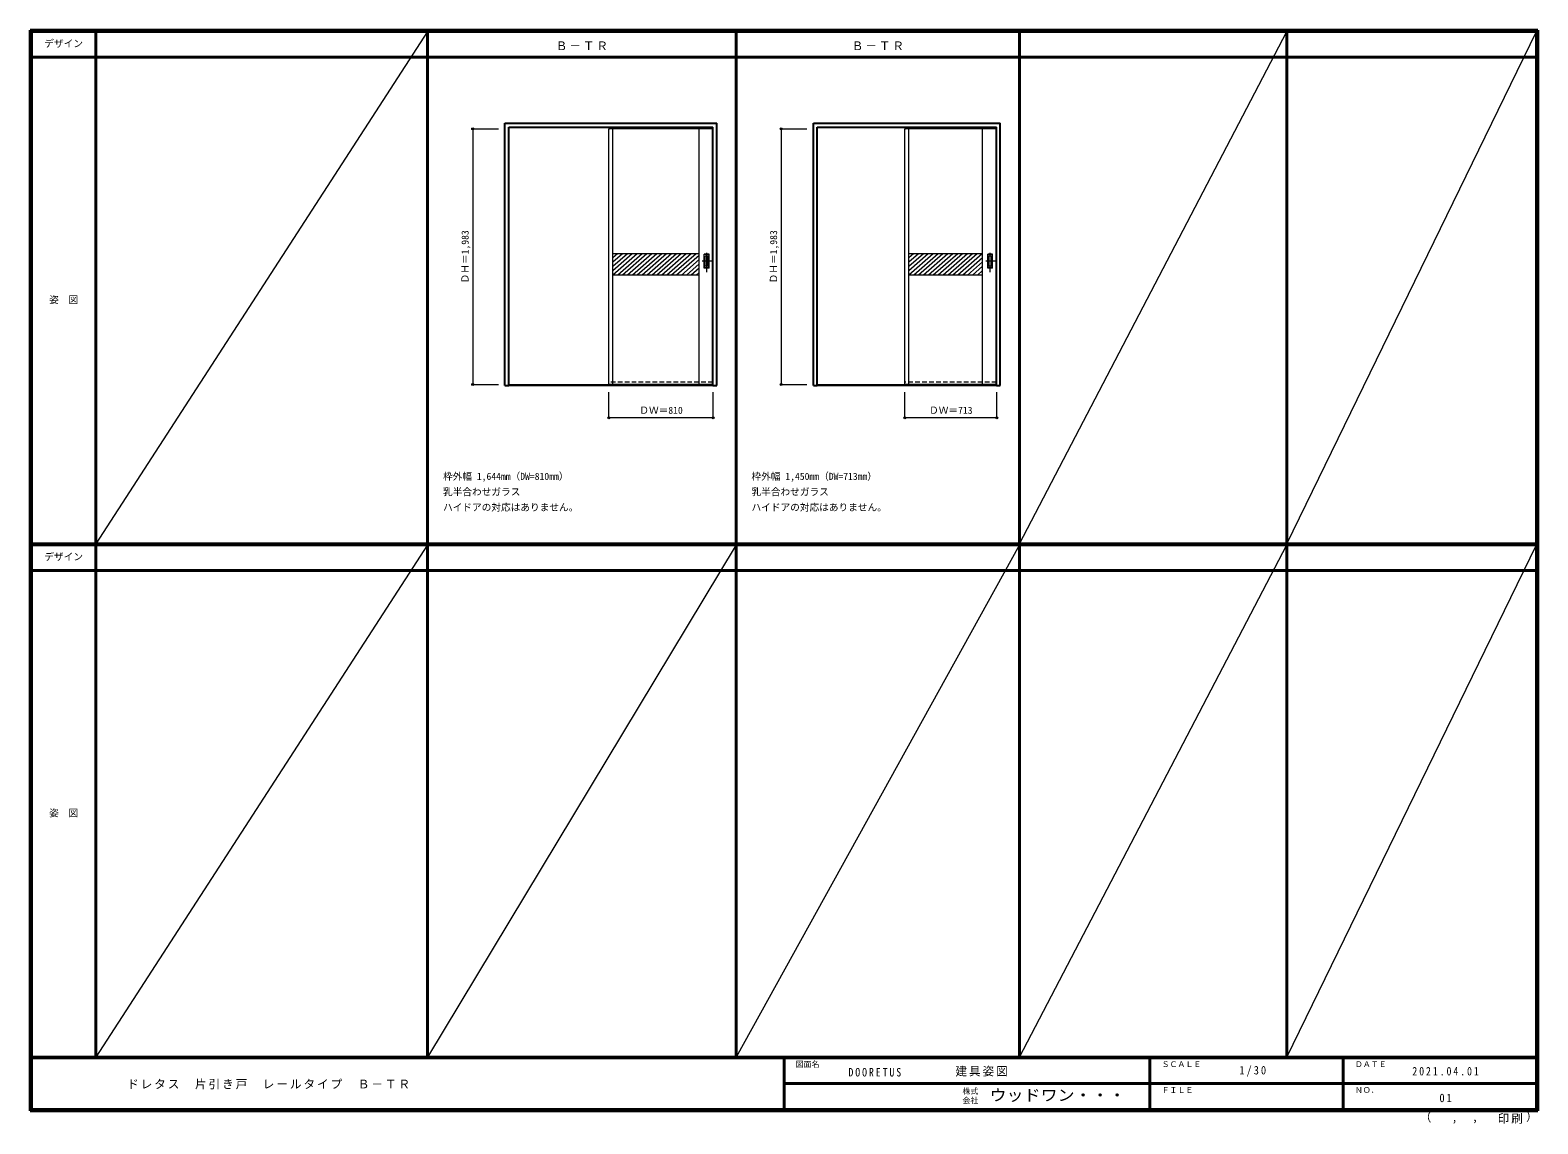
# Model space of a CAD drawing. Units: millimetres, scale not verified. Extents: x -6000 to 5700, y -4307 to 4175.
import ezdxf
from ezdxf.enums import TextEntityAlignment as Align

# ---------------------------------------------------------------- set-up
doc = ezdxf.new("R2010")
doc.units = ezdxf.units.MM
doc.header["$LTSCALE"] = 30
doc.header["$PDMODE"] = 32
doc.header["$PDSIZE"] = 15
doc.linetypes.add('CHAIN1', pattern=[8, 5, -1, 1, -1])
doc.linetypes.add('DASHED1', pattern=[1.8, 1.2, -0.6])
for name, color, linetype, lineweight in [('0-2_扉', 7, 'Continuous', 18), ('0-4_枠', 3, 'Continuous', 25), ('0-6_引手', 7, 'Continuous', 18), ('0-B_寸法', 7, 'Continuous', 9), ('0-C_ハッチ', 4, 'Continuous', 9), ('F-1_枠', 6, 'Continuous', 40), ('F-A_文字', 7, 'Continuous', 18)]:
    doc.layers.add(name, color=color, linetype=linetype, lineweight=lineweight)
doc.layers.add('0-A_文字', color=7, linetype='Continuous')
doc.styles.add('ＭＳ ゴシック', font='')
doc.styles.get('ＭＳ ゴシック').set_extended_font_data('MS Gothic')

msp = doc.modelspace()

# ---------------------------------------------------------------- linework, layer by layer
at = {"layer": '0-2_扉', "color": 4, "linetype": 'DASHED1', "lineweight": 9}
for p, q in [((-1509, 3409), (-1509, 3405)), ((-702, 3409), (-699, 3409)), ((-701, 1426), (-701, 3409)), ((788, 3409), (788, 3405)), ((1498, 3409), (1501, 3409)), ((1499, 1426), (1499, 3409))]:
    msp.add_line(p, q, dxfattribs=at)
at = {"layer": '0-2_扉'}
for p, q in [((-1509, 1426), (-1509, 3409)), ((-702, 3409), (-1509, 3409)), ((-1479, 1426), (-1479, 3409)), ((-809, 1426), (-809, 3409)), ((788, 1426), (788, 3409)), ((1498, 3409), (788, 3409)), ((818, 1426), (818, 3409)), ((1391, 1426), (1391, 3409)), ((-809, 2441), (-1479, 2441)), ((1391, 2441), (818, 2441)), ((-809, 2276), (-1479, 2276)), ((1391, 2276), (818, 2276)), ((-702, 1426), (-1509, 1426)), ((1498, 1426), (788, 1426))]:
    msp.add_line(p, q, dxfattribs=at)
at = {"layer": '0-2_扉', "linetype": 'DASHED1'}
for p, q in [((-702, 1444), (-1509, 1444)), ((1498, 1444), (788, 1444))]:
    msp.add_line(p, q, dxfattribs=at)
at = {"layer": '0-2_扉', "color": 4, "linetype": 'DASHED1', "lineweight": 9}
for points in [[(-702, 1426), (-699, 1426), (-699, 3409)], [(1498, 1426), (1501, 1426), (1501, 3409)]]:
    msp.add_lwpolyline(points, dxfattribs=at)
at = {"layer": '0-4_枠'}
for p, q in [((-2316, 1418), (-2316, 3453)), ((-2316, 3453), (-672, 3453)), ((-2286, 3423), (-702, 3423)), ((-702, 1418), (-702, 3423)), ((-672, 1418), (-672, 3453)), ((78, 1418), (78, 3453)), ((78, 3453), (1528, 3453)), ((108, 3423), (1498, 3423)), ((1498, 1418), (1498, 3423)), ((1528, 1418), (1528, 3453)), ((-702, 1421), (-2286, 1421)), ((-702, 1418), (-2286, 1418)), ((-702, 1418), (-672, 1418)), ((1498, 1421), (108, 1421)), ((1498, 1418), (108, 1418)), ((1498, 1418), (1528, 1418))]:
    msp.add_line(p, q, dxfattribs=at)
at = {"layer": '0-4_枠', "color": 4, "linetype": 'DASHED1', "lineweight": 9}
for p, q in [((-1509, 1418), (-1509, 3423)), ((-1479, 1418), (-1479, 3423)), ((788, 1418), (788, 3423)), ((818, 1418), (818, 3423)), ((-1509, 1418), (-1479, 1418)), ((788, 1418), (818, 1418))]:
    msp.add_line(p, q, dxfattribs=at)
at = {"layer": '0-4_枠'}
for points in [[(-2316, 1418), (-2286, 1418), (-2286, 3423)], [(78, 1418), (108, 1418), (108, 3423)]]:
    msp.add_lwpolyline(points, dxfattribs=at)
at = {"layer": '0-6_引手', "linetype": 'CHAIN1'}
for p, q in [((-750, 2298.27), (-750, 2469.12)), ((1450, 2298.27), (1450, 2469.12)), ((-711.93, 2383.5), (-784.44, 2383.5)), ((1488.07, 2383.5), (1415.56, 2383.5))]:
    msp.add_line(p, q, dxfattribs=at)
at = {"layer": '0-6_引手'}
for p, q in [((-731, 2438.5), (-769, 2438.5)), ((-769, 2328.5), (-769, 2438.5)), ((-737.5, 2422.5), (-762.5, 2422.5)), ((-762.5, 2344.5), (-762.5, 2422.5)), ((-737.5, 2344.5), (-762.5, 2344.5)), ((-737.5, 2344.5), (-737.5, 2422.5)), ((-731, 2328.5), (-731, 2438.5)), ((1469, 2438.5), (1431, 2438.5)), ((1431, 2328.5), (1431, 2438.5)), ((1462.5, 2422.5), (1437.5, 2422.5)), ((1437.5, 2344.5), (1437.5, 2422.5)), ((1462.5, 2344.5), (1437.5, 2344.5)), ((1462.5, 2344.5), (1462.5, 2422.5)), ((1469, 2328.5), (1469, 2438.5)), ((-731, 2328.5), (-769, 2328.5)), ((1469, 2328.5), (1431, 2328.5))]:
    msp.add_line(p, q, dxfattribs=at)
at = {"layer": '0-6_引手', "linetype": 'DASHED1'}
for p, q in [((-766, 2332.5), (-766, 2434.5)), ((1434, 2332.5), (1434, 2434.5)), ((-734, 2332.5), (-766, 2332.5)), ((1466, 2332.5), (1434, 2332.5))]:
    msp.add_line(p, q, dxfattribs=at)
for points in [[(-734, 2332.5), (-734, 2434.5), (-766, 2434.5)], [(1466, 2332.5), (1466, 2434.5), (1434, 2434.5)]]:
    msp.add_lwpolyline(points, dxfattribs=at)
at = {"layer": '0-B_寸法', "color": 4}
for p, q in [((-2566, 3409), (-2566, 1426)), ((-2566, 3409), (-2366, 3409)), ((-172, 3409), (-172, 1426)), ((-172, 3409), (28, 3409)), ((-2566, 1426), (-2366, 1426)), ((-172, 1426), (28, 1426)), ((-1509, 1168), (-1509, 1368)), ((-699, 1168), (-699, 1368)), ((1501, 1168), (1501, 1368)), ((-699, 1168), (-1509, 1168))]:
    msp.add_line(p, q, dxfattribs=at)
msp.add_lwpolyline([(1501, 1168), (788, 1168), (788, 1368)], dxfattribs=at)
at = {"layer": '0-B_寸法'}
for p in [(-2566, 3409), (-172, 3409), (-2566, 1426), (-172, 1426), (-1509, 1168), (-699, 1168), (788, 1168), (1501, 1168)]:
    msp.add_point(p, dxfattribs=at)
at = {"layer": '0-C_ハッチ'}
for p, q in [((-1441.64, 2441), (-1479, 2408.46)), ((-1327.45, 2441), (-1479, 2309)), ((-1403.58, 2441), (-1479, 2375.31)), ((-1365.51, 2441), (-1479, 2342.16)), ((-1289.38, 2441), (-1478.83, 2276)), ((-1251.32, 2441), (-1440.76, 2276)), ((-1213.26, 2441), (-1402.7, 2276)), ((-1175.19, 2441), (-1364.64, 2276)), ((-1137.13, 2441), (-1326.57, 2276)), ((-1099.06, 2441), (-1288.51, 2276)), ((-1061, 2441), (-1250.44, 2276)), ((-1022.93, 2441), (-1212.38, 2276)), ((-984.87, 2441), (-1174.31, 2276)), ((-946.8, 2441), (-1136.25, 2276)), ((-908.74, 2441), (-1098.18, 2276)), ((-870.68, 2441), (-1060.12, 2276)), ((-832.61, 2441), (-1022.06, 2276)), ((-809, 2428.41), (-983.99, 2276)), ((-809, 2395.26), (-945.93, 2276)), ((-809, 2362.11), (-907.86, 2276)), ((855.36, 2441), (818, 2408.46)), ((969.55, 2441), (818, 2309)), ((893.42, 2441), (818, 2375.31)), ((931.49, 2441), (818, 2342.16)), ((1007.62, 2441), (818.17, 2276)), ((1045.68, 2441), (856.24, 2276)), ((1083.74, 2441), (894.3, 2276)), ((1121.81, 2441), (932.36, 2276)), ((1159.87, 2441), (970.43, 2276)), ((1197.94, 2441), (1008.49, 2276)), ((1236, 2441), (1046.56, 2276)), ((1274.07, 2441), (1084.62, 2276)), ((1312.13, 2441), (1122.69, 2276)), ((1350.2, 2441), (1160.75, 2276)), ((1388.26, 2441), (1198.82, 2276)), ((1391, 2410.23), (1236.88, 2276)), ((1391, 2377.08), (1274.94, 2276)), ((1391, 2343.93), (1313.01, 2276)), ((-809, 2328.95), (-869.8, 2276)), ((-809, 2295.8), (-831.73, 2276)), ((1391, 2310.77), (1351.07, 2276))]:
    msp.add_line(p, q, dxfattribs=at)
at = {"layer": 'F-1_枠'}
for p, q in [((-6000, 4175), (5700, 4175)), ((-6000, 4175), (-6000, -4205)), ((-6000, 4170), (5700, 4170)), ((-6000, 4165), (5700, 4165)), ((-5995, 4175), (-5995, -4205)), ((-5990, 4175), (-5990, -4205)), ((-5490, 4175), (-5490, -3790)), ((-2916, -3790), (-2916, 4175)), ((-522, -3790), (-522, 4175)), ((1678, -3790), (1678, 4175)), ((3752, -3790), (3752, 4175)), ((5690, 4175), (5690, -4205)), ((5695, 4175), (5695, -4205)), ((5700, 4175), (5700, -4205)), ((-6000, 3965), (5700, 3965)), ((-6000, 190.5), (5700, 190.5)), ((-6000, 187.5), (5700, 187.5)), ((-6000, 184.5), (5700, 184.5)), ((-6000, -15.5), (5700, -15.5)), ((5700, -3790), (-6000, -3790)), ((5700, -3795), (-6000, -3795)), ((-150, -3795), (-150, -4195)), ((2690, -3795), (2690, -4195)), ((4190, -3795), (4190, -4195)), ((-150, -3995), (5690, -3995.01)), ((5700, -4195), (-6000, -4195)), ((5700, -4200), (-6000, -4200)), ((5700, -4205), (-6000, -4205))]:
    msp.add_line(p, q, dxfattribs=at)
at = {"layer": 'F-A_文字'}
for p, q in [((-2916, 4165), (-5490, 190.5)), ((1678, 190.5), (3752, 4165)), ((3752, 190.5), (5690, 4165)), ((-2916, 184.5), (-5490, -3790)), ((-522, 184.5), (-2916, -3790)), ((1678, 184.5), (-522, -3790)), ((1678, -3790), (3752, 184.5)), ((3752, -3790), (5690, 184.5))]:
    msp.add_line(p, q, dxfattribs=at)

# ---------------------------------------------------------------- texts
at = {"layer": '0-A_文字', "style": 'ＭＳ ゴシック'}
for s, p in [('枠外幅 1,644mm（DW=810mm）', (-2796, 670.5)), ('枠外幅 1,450mm（DW=713mm）', (-402, 670.5)), ('乳半合わせガラス', (-2796, 550.5)), ('乳半合わせガラス', (-402, 550.5)), ('ハイドアの対応はありません。', (-2796, 430.5)), ('ハイドアの対応はありません。', (-402, 430.5))]:
    msp.add_text(s, height=54.99, dxfattribs=at).set_placement(p, align=Align.BOTTOM_LEFT)
at = {"layer": '0-A_文字', "char_height": 65.98, "attachment_point": 7, "style": 'ＭＳ ゴシック'}
for insert in [(-1921.5, 4020), (375.5, 4020)]:
    msp.add_mtext('\\T1.17;Ｂ－ＴＲ', dxfattribs=dict(at, insert=insert))
at = {"layer": '0-B_寸法', "style": 'ＭＳ ゴシック'}
for p in [(-2581, 2211.25), (-187, 2211.25)]:
    msp.add_text('ＤＨ＝1,983', height=54.99, rotation=90, dxfattribs=at).set_placement(p, align=Align.BOTTOM_LEFT)
for s, p in [('ＤＷ＝810', (-1272.75, 1183)), ('ＤＷ＝713', (975.75, 1183))]:
    msp.add_text(s, height=54.99, dxfattribs=at).set_placement(p, align=Align.BOTTOM_LEFT)
at = {"layer": 'F-A_文字', "style": 'ＭＳ ゴシック'}
for s, height, p in [('デザイン', 54.99, (-5890, 4027.5)), ('姿\u3000図', 54.99, (-5852.5, 2040.25)), ('デザイン', 54.99, (-5890, 47)), ('姿\u3000図', 54.99, (-5852.5, -1940.25)), ('図面名', 43.99, (-60, -3880)), ('ＳＣＡＬＥ', 43.99, (2780, -3880)), ('ＤＡＴＥ', 43.99, (4280, -3880)), ('株式', 43.99, (1235, -4089)), ('ＦＩＬＥ', 43.99, (2780, -4080)), ('ＮＯ．', 43.99, (4280, -4080)), ('会社', 43.99, (1235, -4161)), ('（', 65.98, (4784.03, -4308.31)), ('）', 65.98, (5608.4, -4304.13)), (',', 65.98, (5031.28, -4308.31)), (',', 65.98, (5190.2, -4305.53))]:
    msp.add_text(s, height=height, dxfattribs=at).set_placement(p, align=Align.BOTTOM_LEFT)
at = {"layer": 'F-A_文字', "style": 'ＭＳ ゴシック', "width": 1.1}
msp.add_text('ウッドワン・・・', height=87.98, dxfattribs=at).set_placement((1445, -4155), align=Align.BOTTOM_LEFT)
at = {"layer": 'F-A_文字', "char_height": 65.98, "attachment_point": 7, "style": 'ＭＳ ゴシック'}
for s, insert in [('\\T1.17;建具姿図', (1180.42, -3940)), ('\\T1.38;\\W0.9;1/30', (3383.75, -3940)), ('\\T1.17;ドレタス\u3000片引き戸\u3000レールタイプ\u3000Ｂ－ＴＲ', (-5247.55, -4040)), ('\\T1.39;\\W0.85;DOORETUS', (350, -3940.79)), ('\\T1.39;\\W0.85;2021.04.01', (4726.25, -3932.5)), ('\\T1.36;\\W0.9;01', (4936.25, -4140)), ('\\T1.17;印刷', (5388.15, -4306.92))]:
    msp.add_mtext(s, dxfattribs=dict(at, insert=insert))

doc.saveas('drawing.dxf')
